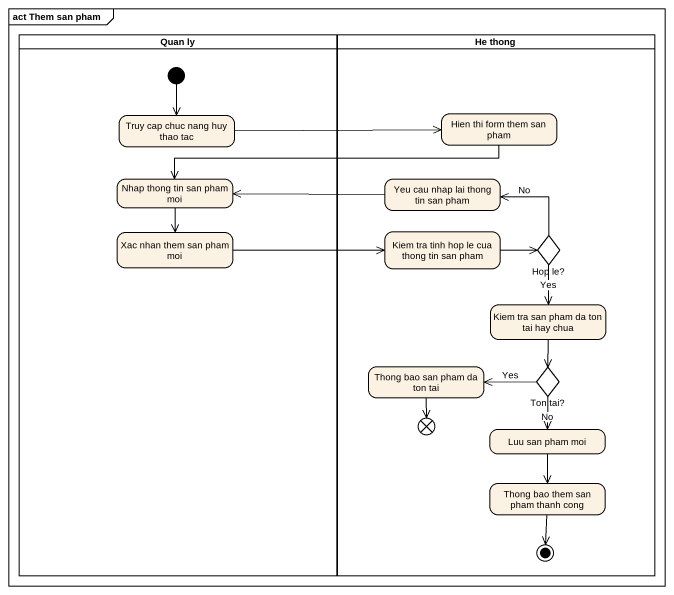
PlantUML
@startuml
mainframe act Them san pham
hide empty description
state "Quan ly" as Quan_ly <<partition>> {
  state "Truy cap chuc nang huy thao tac" as Truy_cap_chuc_nang_huy_thao
  state "Nhap thong tin san pham moi" as Nhap_thong_tin_san_pham_moi
  state "Xac nhan them san pham moi" as Xac_nhan_them_san_pham_moi
  [*] --> Truy_cap_chuc_nang_huy_thao
}
state "He thong" as He_thong <<partition>> {
  state "Hien thi form them san pham" as Hien_thi_form_them_san_pham
  state "Yeu cau nhap lai thong tin san pham" as Yeu_cau_nhap_lai_thong_tin
  state "Kiem tra tinh hop le cua thong tin san pham" as Kiem_tra_tinh_hop_le_cua
  state "Hop le?" as Hop_le <<choice>>
  state "Kiem tra san pham da ton tai hay chua" as Kiem_tra_san_pham_da_ton
  state "Thong bao san pham da ton tai" as Thong_bao_san_pham_da_ton
  state "Ton tai?" as Ton_tai <<choice>>
  state flowfinal1 <<end>>
  state "Luu san pham moi" as Luu_san_pham_moi
  state "Thong bao them san pham thanh cong" as Thong_bao_them_san_pham
  Thong_bao_them_san_pham --> [*]
}
Truy_cap_chuc_nang_huy_thao -right-> Hien_thi_form_them_san_pham
Hien_thi_form_them_san_pham -left-> Nhap_thong_tin_san_pham_moi
Nhap_thong_tin_san_pham_moi --> Xac_nhan_them_san_pham_moi
Yeu_cau_nhap_lai_thong_tin -left-> Nhap_thong_tin_san_pham_moi
Xac_nhan_them_san_pham_moi -right-> Kiem_tra_tinh_hop_le_cua
Kiem_tra_tinh_hop_le_cua -right-> Hop_le
Hop_le -left-> Yeu_cau_nhap_lai_thong_tin : No
Hop_le --> Kiem_tra_san_pham_da_ton : Yes
Kiem_tra_san_pham_da_ton --> Ton_tai
Thong_bao_san_pham_da_ton --> flowfinal1
Ton_tai -left-> Thong_bao_san_pham_da_ton : Yes
Ton_tai --> Luu_san_pham_moi : No
Luu_san_pham_moi --> Thong_bao_them_san_pham
@enduml
